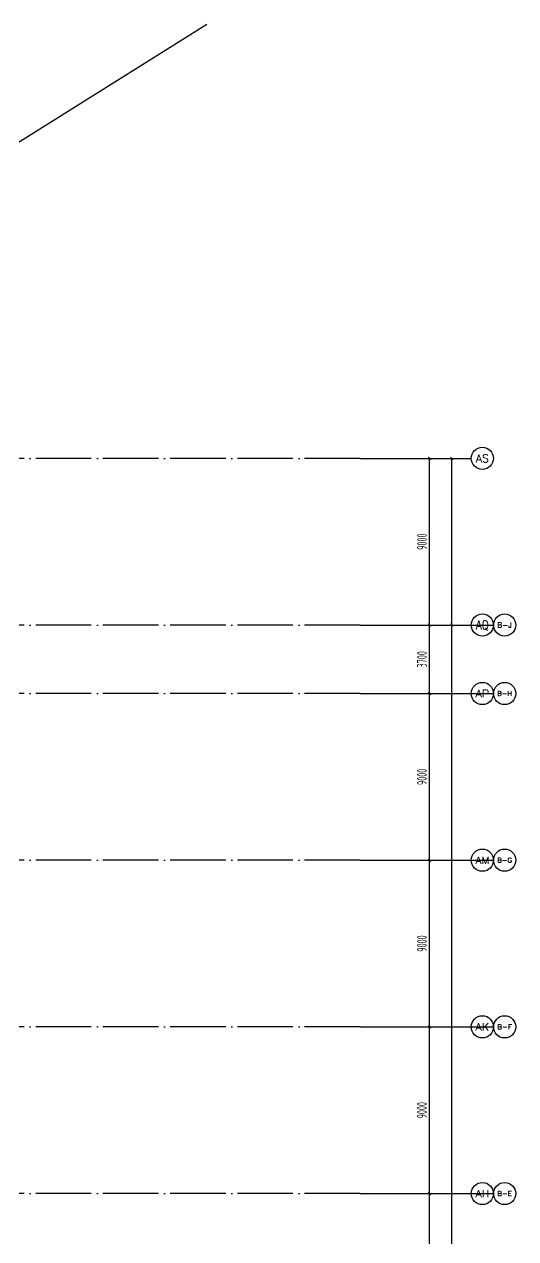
# Model space of a CAD drawing. Extents: x -473190 to 2138458, y -81875 to 2633646.
# Drawn here: x 1140551 to 1167086, y 117504 to 183080 of the extents above; entities that cross this region are included whole.
import ezdxf
from ezdxf.enums import TextEntityAlignment as Align

# ---------------------------------------------------------------- set-up
doc = ezdxf.new("R2010")
doc.units = 0
doc.header["$LTSCALE"] = 1000
doc.linetypes.add('DOTE', pattern=[2.42, 2, -0.2, 0.02, -0.2])
for name, color, linetype in [('AXIS', 3, 'Continuous'), ('AXIS_TEXT', 7, 'Continuous'), ('DOTE', 1, 'DOTE'), ('TEL_LEAD', 3, 'Continuous')]:
    doc.layers.add(name, color=color, linetype=linetype)
doc.styles.add('_TCH_AXIS', font='COMPLEX', dxfattribs={"bigfont": 'GBCBIG'})
doc.styles.add('_TCH_DIM_T3', font='tssdeng.shx', dxfattribs={"width": 0.564706, "bigfont": '@@@tssdchn.shx'})
doc.styles.add('COMPLEX', font='COMPLEX.shx', dxfattribs={"width": 0.65})
doc.dimstyles.new('_TCH_ARCH&&150', dxfattribs={"dimtxt": 525, "dimasz": 150, "dimexe": 375, "dimexo": 450, "dimgap": 150, "dimtad": 1, "dimdec": 0, "dimzin": 0, "dimdsep": 46, "dimtxsty": '_TCH_DIM_T3', "dimblk": 'ARCHTICK', "dimcen": 0.09, "dimclrt": 7, "dimazin": 2, "dimtfac": 1, "dimtdec": 0, "dimtix": 1, "dimtmove": 2, "dimatfit": 3, "dimfxl": 0, "dimtolj": 1, "dimtzin": 0, "dimarcsym": 0})

# ---------------------------------------------------------------- blocks, each defined once
blk = doc.blocks.new('A$C1A97502D')
at = {"layer": 'TEL_LEAD'}
blk.add_lwpolyline([(0, 0), (28944, 18138)], dxfattribs=at)
blk = doc.blocks.new('_ArchTick')
at = {"color": 0, "linetype": 'ByBlock', "const_width": 0.4}
blk.add_lwpolyline([(-0.5, -0.5), (0.5, 0.5)], dxfattribs=at)
blk = doc.blocks.new('*D1824')
at = {"layer": 'AXIS', "color": 0, "lineweight": -2, "transparency": 16777216}
for p, q in [((1159136, 159642), (1164011, 159642)), ((1163636, 8192), (1163636, 159642)), ((1159136, 8192), (1164011, 8192))]:
    blk.add_line(p, q, dxfattribs=at)
at = {"layer": 'Defpoints', "color": 0, "transparency": 16777216}
for p in [(1158686, 159642), (1163636, 159642), (1158686, 8192)]:
    blk.add_point(p, dxfattribs=at)
at = {"layer": 'AXIS', "color": 0, "lineweight": -2, "transparency": 16777216, "xscale": 150, "yscale": 150, "zscale": 150}
for p, rotation in [((1163636, 159642), 90), ((1163636, 8192), 270)]:
    blk.add_blockref('_ArchTick', p, dxfattribs=dict(at, rotation=rotation))
at = {"layer": 'AXIS', "color": 7, "transparency": 16777216, "insert": (1163223, 83917), "char_height": 525, "attachment_point": 5, "rotation": 90, "style": '_TCH_DIM_T3'}
blk.add_mtext('\\A1;151450', dxfattribs=at)
blk = doc.blocks.new('*D1863')
at = {"layer": 'AXIS', "color": 0, "lineweight": -2, "transparency": 16777216}
for p, q in [((1159136, 119942), (1162811, 119942)), ((1162436, 110942), (1162436, 119942)), ((1159136, 110942), (1162811, 110942))]:
    blk.add_line(p, q, dxfattribs=at)
at = {"layer": 'Defpoints', "color": 0, "transparency": 16777216}
for p in [(1158686, 119942), (1162436, 119942), (1158686, 110942)]:
    blk.add_point(p, dxfattribs=at)
at = {"layer": 'AXIS', "color": 0, "lineweight": -2, "transparency": 16777216, "xscale": 150, "yscale": 150, "zscale": 150}
for p, rotation in [((1162436, 119942), 90), ((1162436, 110942), 270)]:
    blk.add_blockref('_ArchTick', p, dxfattribs=dict(at, rotation=rotation))
at = {"layer": 'AXIS', "color": 7, "transparency": 16777216, "insert": (1162023, 115442), "char_height": 525, "attachment_point": 5, "rotation": 90, "style": '_TCH_DIM_T3'}
blk.add_mtext('\\A1;9000', dxfattribs=at)
blk = doc.blocks.new('*D1864')
at = {"layer": 'AXIS', "color": 0, "lineweight": -2, "transparency": 16777216}
for p, q in [((1159136, 128942), (1162811, 128942)), ((1162436, 119942), (1162436, 128942)), ((1159136, 119942), (1162811, 119942))]:
    blk.add_line(p, q, dxfattribs=at)
at = {"layer": 'Defpoints', "color": 0, "transparency": 16777216}
for p in [(1158686, 128942), (1162436, 128942), (1158686, 119942)]:
    blk.add_point(p, dxfattribs=at)
at = {"layer": 'AXIS', "color": 0, "lineweight": -2, "transparency": 16777216, "xscale": 150, "yscale": 150, "zscale": 150}
for p, rotation in [((1162436, 128942), 90), ((1162436, 119942), 270)]:
    blk.add_blockref('_ArchTick', p, dxfattribs=dict(at, rotation=rotation))
at = {"layer": 'AXIS', "color": 7, "transparency": 16777216, "insert": (1162023, 124442), "char_height": 525, "attachment_point": 5, "rotation": 90, "style": '_TCH_DIM_T3'}
blk.add_mtext('\\A1;9000', dxfattribs=at)
blk = doc.blocks.new('*D1865')
at = {"layer": 'AXIS', "color": 0, "lineweight": -2, "transparency": 16777216}
for p, q in [((1159136, 137942), (1162811, 137942)), ((1162436, 128942), (1162436, 137942)), ((1159136, 128942), (1162811, 128942))]:
    blk.add_line(p, q, dxfattribs=at)
at = {"layer": 'Defpoints', "color": 0, "transparency": 16777216}
for p in [(1158686, 137942), (1162436, 137942), (1158686, 128942)]:
    blk.add_point(p, dxfattribs=at)
at = {"layer": 'AXIS', "color": 0, "lineweight": -2, "transparency": 16777216, "xscale": 150, "yscale": 150, "zscale": 150}
for p, rotation in [((1162436, 137942), 90), ((1162436, 128942), 270)]:
    blk.add_blockref('_ArchTick', p, dxfattribs=dict(at, rotation=rotation))
at = {"layer": 'AXIS', "color": 7, "transparency": 16777216, "insert": (1162023, 133442), "char_height": 525, "attachment_point": 5, "rotation": 90, "style": '_TCH_DIM_T3'}
blk.add_mtext('\\A1;9000', dxfattribs=at)
blk = doc.blocks.new('*D1866')
at = {"layer": 'AXIS', "color": 0, "lineweight": -2, "transparency": 16777216}
for p, q in [((1159136, 146942), (1162811, 146942)), ((1162436, 137942), (1162436, 146942)), ((1159136, 137942), (1162811, 137942))]:
    blk.add_line(p, q, dxfattribs=at)
at = {"layer": 'Defpoints', "color": 0, "transparency": 16777216}
for p in [(1158686, 146942), (1162436, 146942), (1158686, 137942)]:
    blk.add_point(p, dxfattribs=at)
at = {"layer": 'AXIS', "color": 0, "lineweight": -2, "transparency": 16777216, "xscale": 150, "yscale": 150, "zscale": 150}
for p, rotation in [((1162436, 146942), 90), ((1162436, 137942), 270)]:
    blk.add_blockref('_ArchTick', p, dxfattribs=dict(at, rotation=rotation))
at = {"layer": 'AXIS', "color": 7, "transparency": 16777216, "insert": (1162023, 142442), "char_height": 525, "attachment_point": 5, "rotation": 90, "style": '_TCH_DIM_T3'}
blk.add_mtext('\\A1;9000', dxfattribs=at)
blk = doc.blocks.new('*D1867')
at = {"layer": 'AXIS', "color": 0, "lineweight": -2, "transparency": 16777216}
for p, q in [((1159136, 150642), (1162811, 150642)), ((1162436, 146942), (1162436, 150642)), ((1159136, 146942), (1162811, 146942))]:
    blk.add_line(p, q, dxfattribs=at)
at = {"layer": 'Defpoints', "color": 0, "transparency": 16777216}
for p in [(1158686, 150642), (1162436, 150642), (1158686, 146942)]:
    blk.add_point(p, dxfattribs=at)
at = {"layer": 'AXIS', "color": 0, "lineweight": -2, "transparency": 16777216, "xscale": 150, "yscale": 150, "zscale": 150}
for p, rotation in [((1162436, 150642), 90), ((1162436, 146942), 270)]:
    blk.add_blockref('_ArchTick', p, dxfattribs=dict(at, rotation=rotation))
at = {"layer": 'AXIS', "color": 7, "transparency": 16777216, "insert": (1162023, 148792), "char_height": 525, "attachment_point": 5, "rotation": 90, "style": '_TCH_DIM_T3'}
blk.add_mtext('\\A1;3700', dxfattribs=at)
blk = doc.blocks.new('*D1868')
at = {"layer": 'AXIS', "color": 0, "lineweight": -2, "transparency": 16777216}
for p, q in [((1159136, 159642), (1162811, 159642)), ((1162436, 150642), (1162436, 159642)), ((1159136, 150642), (1162811, 150642))]:
    blk.add_line(p, q, dxfattribs=at)
at = {"layer": 'Defpoints', "color": 0, "transparency": 16777216}
for p in [(1158686, 159642), (1162436, 159642), (1158686, 150642)]:
    blk.add_point(p, dxfattribs=at)
at = {"layer": 'AXIS', "color": 0, "lineweight": -2, "transparency": 16777216, "xscale": 150, "yscale": 150, "zscale": 150}
for p, rotation in [((1162436, 159642), 90), ((1162436, 150642), 270)]:
    blk.add_blockref('_ArchTick', p, dxfattribs=dict(at, rotation=rotation))
at = {"layer": 'AXIS', "color": 7, "transparency": 16777216, "insert": (1162023, 155142), "char_height": 525, "attachment_point": 5, "rotation": 90, "style": '_TCH_DIM_T3'}
blk.add_mtext('\\A1;9000', dxfattribs=at)
blk = doc.blocks.new('*D1869')
at = {"layer": 'AXIS', "color": 0, "lineweight": -2, "transparency": 16777216}
for p, q in [((1159136, 150642), (1164011, 150642)), ((1163636, 80942), (1163636, 150642)), ((1159136, 80942), (1164011, 80942))]:
    blk.add_line(p, q, dxfattribs=at)
at = {"layer": 'Defpoints', "color": 0, "transparency": 16777216}
for p in [(1158686, 150642), (1163636, 150642), (1158686, 80942)]:
    blk.add_point(p, dxfattribs=at)
at = {"layer": 'AXIS', "color": 0, "lineweight": -2, "transparency": 16777216, "xscale": 150, "yscale": 150, "zscale": 150}
for p, rotation in [((1163636, 150642), 90), ((1163636, 80942), 270)]:
    blk.add_blockref('_ArchTick', p, dxfattribs=dict(at, rotation=rotation))
at = {"layer": 'AXIS', "color": 7, "transparency": 16777216, "insert": (1163223, 115792), "char_height": 525, "attachment_point": 5, "rotation": 90, "style": '_TCH_DIM_T3'}
blk.add_mtext('\\A1;69700', dxfattribs=at)
blk = doc.blocks.new('_AXISO')
blk.add_circle((0, 0), 0.5)
at = {"layer": 'AXIS_TEXT', "style": 'COMPLEX', "width": 1.041667}
blk.add_attdef('A', text='', height=0.56, dxfattribs=at).set_placement((-0.25, -0.28), (0.25, -0.28), align=Align.FIT)

msp = doc.modelspace()

# ---------------------------------------------------------------- linework, layer by layer
at = {"layer": 'AXIS'}
for p, q in [((1158685.6, 159642.4), (1164685.6, 159642.4)), ((1158685.6, 150642.4), (1164685.6, 150642.4)), ((1158685.6, 150642.4), (1165885.6, 150642.4)), ((1158685.6, 146942.4), (1164685.6, 146942.4)), ((1158685.6, 146942.4), (1165885.6, 146942.4)), ((1158685.6, 137942.4), (1164685.6, 137942.4)), ((1158685.6, 137942.4), (1165885.6, 137942.4)), ((1158685.6, 128942.4), (1164685.6, 128942.4)), ((1158685.6, 128942.4), (1165885.6, 128942.4)), ((1158685.6, 119942.4), (1164685.6, 119942.4)), ((1158685.6, 119942.4), (1165885.6, 119942.4))]:
    msp.add_line(p, q, dxfattribs=at)
for centre in [(1165285.6, 159642.4), (1165285.6, 150642.4), (1165285.6, 146942.4), (1165285.6, 137942.4), (1165285.6, 128942.4), (1165285.6, 119942.4)]:
    msp.add_circle(centre, 600, dxfattribs=at)
at = {"layer": 'DOTE', "color": 127, "linetype": 'DOTE', "ltscale": 1.5}
msp.add_line((1158685.6, 159642.4), (900048, 159642.4), dxfattribs=at)
at = {"layer": 'DOTE', "color": 16, "linetype": 'DOTE', "ltscale": 1.5}
for p, q in [((1158685.6, 150642.4), (1017947.4, 150642.4)), ((1158685.6, 146942.4), (1017947.4, 146942.4)), ((1158685.6, 137942.4), (1017947.4, 137942.4)), ((1158685.6, 128942.4), (1017947.4, 128942.4)), ((1158685.6, 119942.4), (1017947.4, 119942.4))]:
    msp.add_line(p, q, dxfattribs=at)

# ---------------------------------------------------------------- block references
msp.add_blockref('A$C1A97502D', (1121456.7, 164942.4))
at = {"layer": 'AXIS'}
ref = msp.add_blockref('_AXISO', (1166485.6, 150642.4), dxfattribs=dict(at, xscale=1200, yscale=1200, zscale=1200))
ref.add_attrib('A', 'B-J', dxfattribs={"layer": 'AXIS_TEXT', "height": 281.67, "style": '_TCH_AXIS'}).set_placement((1166090, 150501.5), (1166881.3, 150501.5), align=Align.FIT)
ref = msp.add_blockref('_AXISO', (1166485.6, 146942.4), dxfattribs=dict(at, xscale=1200, yscale=1200, zscale=1200))
ref.add_attrib('A', 'B-H', dxfattribs={"layer": 'AXIS_TEXT', "height": 247.86, "style": '_TCH_AXIS'}).set_placement((1166084.3, 146818.4), (1166886.9, 146818.4), align=Align.FIT)
ref = msp.add_blockref('_AXISO', (1166485.6, 137942.4), dxfattribs=dict(at, xscale=1200, yscale=1200, zscale=1200))
ref.add_attrib('A', 'B-G', dxfattribs={"layer": 'AXIS_TEXT', "height": 254.69, "style": '_TCH_AXIS'}).set_placement((1166085.4, 137815), (1166885.9, 137815), align=Align.FIT)
ref = msp.add_blockref('_AXISO', (1166485.6, 128942.4), dxfattribs=dict(at, xscale=1200, yscale=1200, zscale=1200))
ref.add_attrib('A', 'B-F', dxfattribs={"layer": 'AXIS_TEXT', "height": 261.89, "style": '_TCH_AXIS'}).set_placement((1166086.6, 128811.4), (1166884.7, 128811.4), align=Align.FIT)
ref = msp.add_blockref('_AXISO', (1166485.6, 119942.4), dxfattribs=dict(at, xscale=1200, yscale=1200, zscale=1200))
ref.add_attrib('A', 'B-E', dxfattribs={"layer": 'AXIS_TEXT', "height": 261.89, "style": '_TCH_AXIS'}).set_placement((1166086.6, 119811.4), (1166884.7, 119811.4), align=Align.FIT)

# ---------------------------------------------------------------- texts
at = {"layer": 'AXIS_TEXT', "style": '_TCH_AXIS'}
for s, height, p, p2 in [('AS', 432.18, (1164925.5, 159426.3), (1165645.8, 159426.3)), ('AP', 406.3, (1164918, 146739.2), (1165653.2, 146739.2)), ('AM', 375.66, (1164910, 137754.5), (1165661.3, 137754.5)), ('AK', 390.46, (1164913.8, 128747.1), (1165657.5, 128747.1)), ('AH', 382.94, (1164911.8, 119750.9), (1165659.5, 119750.9))]:
    msp.add_text(s, height=height, dxfattribs=at).set_placement(p, p2, align=Align.FIT)
at = {"layer": 'AXIS_TEXT', "style": '_TCH_AXIS', "width": 0.807692}
msp.add_text('AQ', height=482.95, dxfattribs=at).set_placement((1164942, 150400.9), (1165629.3, 150400.9), align=Align.FIT)

# ---------------------------------------------------------------- dimensions: what is measured, and where the dimension line sits
at = {"layer": 'AXIS'}
for p1, p2, distance, picture, middle in [((1158685.6, 8192.4), (1158685.6, 159642.4), -4950, '*D1824', (1163223.1, 83917.4)), ((1158685.6, 150642.4), (1158685.6, 159642.4), -3750, '*D1868', (1162023.1, 155142.4)), ((1158685.6, 146942.4), (1158685.6, 150642.4), -3750, '*D1867', (1162023.1, 148792.4)), ((1158685.6, 80942.4), (1158685.6, 150642.4), -4950, '*D1869', (1163223.1, 115792.4)), ((1158685.6, 137942.4), (1158685.6, 146942.4), -3750, '*D1866', (1162023.1, 142442.4)), ((1158685.6, 128942.4), (1158685.6, 137942.4), -3750, '*D1865', (1162023.1, 133442.4)), ((1158685.6, 119942.4), (1158685.6, 128942.4), -3750, '*D1864', (1162023.1, 124442.4)), ((1158685.6, 110942.4), (1158685.6, 119942.4), -3750, '*D1863', (1162023.1, 115442.4))]:
    dim = msp.add_aligned_dim(p1=p1, p2=p2, distance=distance, dimstyle='_TCH_ARCH&&150', dxfattribs=at)
    dim.commit()
    dim.dimension.update_dxf_attribs({"geometry": picture, "text_midpoint": middle})

doc.saveas('drawing.dxf')
